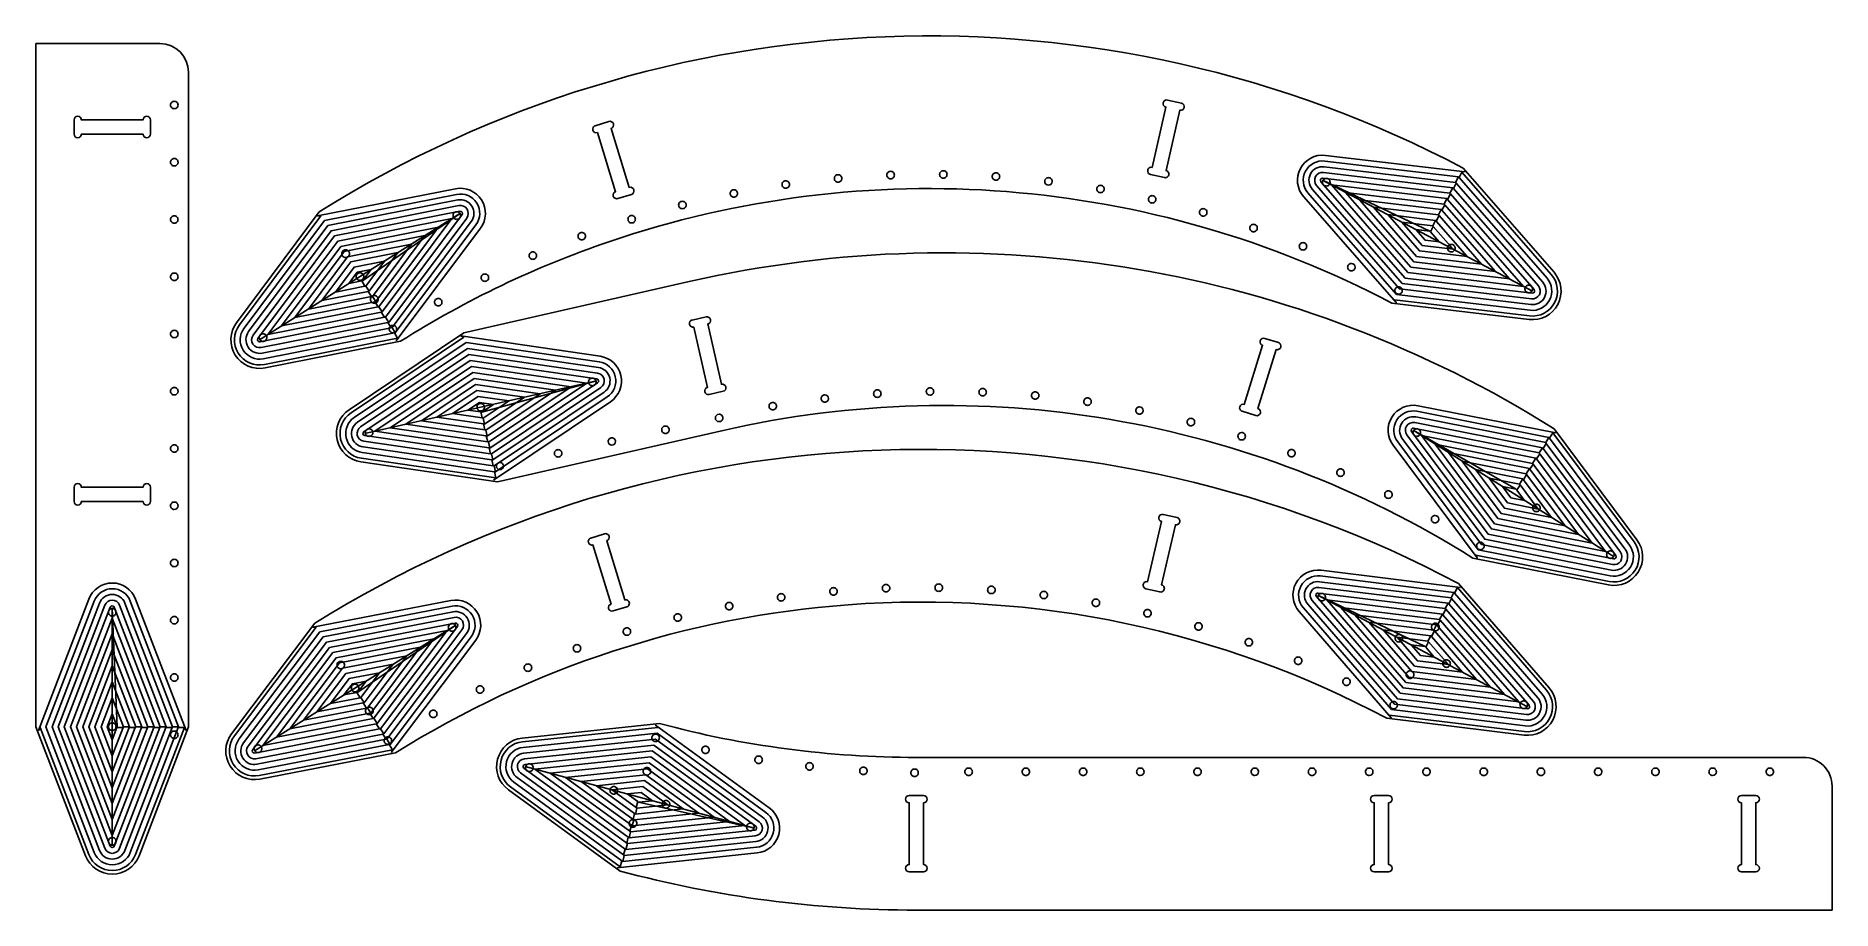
# Model space of a CAD drawing. Extents: x 0.8 to 95, y 1.1 to 46.9.
import ezdxf

# ---------------------------------------------------------------- set-up
doc = ezdxf.new("R2010")
doc.units = 0
for name, color, linetype in [('CUT_HALFWAY_THROUGH', 1, 'CONTINUOUS'), ('LACE_HOLES', 4, 'CONTINUOUS'), ('MARKS_IN_POCKET', 3, 'CONTINUOUS'), ('THROUGH_CUT', 18, 'CONTINUOUS')]:
    doc.layers.add(name, color=color, linetype=linetype)

msp = doc.modelspace()

# ---------------------------------------------------------------- linework, layer by layer
at = {"layer": 'CUT_HALFWAY_THROUGH'}
for points in [[(75.714, 39.811), (68.396, 40.68, 0.686769), (67.253, 38.513), (72.103, 32.964), (72.021, 33.108), (79.091, 32.269, 0.686769), (80.234, 34.436), (75.549, 39.797), (75.399, 39.513), (80.008, 34.239, -0.686769), (79.126, 32.567), (72.121, 33.398), (67.479, 38.71, -0.686769), (68.36, 40.382), (75.366, 39.551), (75.216, 39.266), (68.325, 40.084, 0.686769), (67.705, 38.907), (72.271, 33.683), (79.162, 32.865, 0.686769), (79.782, 34.042), (75.249, 39.229), (75.099, 38.944), (79.556, 33.844, -0.686769), (79.197, 33.163), (72.421, 33.967), (67.93, 39.105, -0.686769), (68.29, 39.786), (75.066, 38.982), (74.916, 38.698), (68.254, 39.488, 0.686769), (68.156, 39.302), (72.571, 34.251), (79.232, 33.461, 0.686769), (79.33, 33.647), (74.949, 38.66), (74.799, 38.376), (78.784, 33.816), (72.721, 34.536), (68.703, 39.133), (74.766, 38.413), (74.616, 38.129), (69.442, 38.743), (72.871, 34.82), (78.045, 34.206), (74.649, 38.091), (74.499, 37.807), (77.306, 34.596), (73.021, 35.104), (70.181, 38.353), (74.466, 37.845), (74.316, 37.56), (70.92, 37.963), (73.171, 35.389), (76.566, 34.986), (74.349, 37.523), (74.199, 37.238), (75.827, 35.376), (73.321, 35.673), (71.66, 37.574), (74.166, 37.276), (74.016, 36.992), (72.399, 37.184), (73.471, 35.957), (75.088, 35.765), (74.049, 36.954), (73.899, 36.67), (74.349, 36.155), (73.621, 36.242), (73.138, 36.794), (73.866, 36.708), (68.241, 39.376), (79.246, 33.573)], [(19.689, 30.955), (24.1, 36.859, 0.686769), (22.795, 38.932), (15.564, 37.507), (15.731, 37.505), (11.469, 31.802, 0.686769), (12.774, 29.728), (19.76, 31.106), (19.588, 31.378), (12.716, 30.023, -0.686769), (11.709, 31.622), (15.932, 37.273), (22.853, 38.638, -0.686769), (23.86, 37.038), (19.637, 31.387), (19.466, 31.659), (23.62, 37.218, 0.686769), (22.911, 38.344), (16.103, 37.001), (11.949, 31.443, 0.686769), (12.658, 30.317), (19.417, 31.65), (19.246, 31.922), (12.6, 30.611, -0.686769), (12.19, 31.263), (16.274, 36.729), (22.969, 38.049, -0.686769), (23.379, 37.398), (19.295, 31.931), (19.124, 32.203), (23.139, 37.577, 0.686769), (23.027, 37.755), (16.445, 36.457), (12.43, 31.083, 0.686769), (12.542, 30.906), (19.075, 32.194), (18.903, 32.466), (12.962, 31.294), (16.617, 36.185), (22.607, 37.366), (18.952, 32.475), (18.781, 32.747), (21.9, 36.921), (16.788, 35.913), (13.669, 31.74), (18.732, 32.738), (18.561, 33.01), (14.376, 32.185), (16.959, 35.641), (21.192, 36.476), (18.61, 33.019), (18.439, 33.291), (20.485, 36.031), (17.13, 35.369), (15.084, 32.63), (18.39, 33.282), (18.218, 33.554), (15.791, 33.075), (17.302, 35.097), (19.778, 35.585), (18.267, 33.563), (18.096, 33.835), (19.071, 35.14), (17.473, 34.825), (16.498, 33.52), (18.047, 33.826), (17.876, 34.098), (17.205, 33.965), (17.644, 34.553), (18.364, 34.695), (17.925, 34.107), (23.049, 37.644), (12.52, 31.016)], [(24.791, 23.666), (30.913, 27.77, 0.686769), (30.37, 30.159), (23.076, 31.216), (23.233, 31.16), (17.319, 27.195, 0.686769), (17.861, 24.806), (24.907, 23.785), (24.836, 24.098), (17.904, 25.103, -0.686769), (17.486, 26.946), (23.345, 30.874), (30.327, 29.862, -0.686769), (30.745, 28.019), (24.886, 24.091), (24.815, 24.405), (30.578, 28.269, 0.686769), (30.284, 29.565), (23.417, 30.56), (17.653, 26.697, 0.686769), (17.947, 25.4), (24.765, 24.412), (24.694, 24.725), (17.99, 25.697, -0.686769), (17.82, 26.448), (23.488, 30.247), (30.241, 29.269, -0.686769), (30.411, 28.518), (24.743, 24.718), (24.672, 25.032), (30.244, 28.767, 0.686769), (30.198, 28.972), (23.559, 29.934), (17.987, 26.198, 0.686769), (18.033, 25.994), (24.623, 25.039), (24.552, 25.352), (18.559, 26.221), (23.63, 29.62), (29.672, 28.745), (24.601, 25.345), (24.53, 25.659), (28.858, 28.56), (23.701, 29.307), (19.374, 26.406), (24.48, 25.666), (24.409, 25.979), (20.188, 26.591), (23.772, 28.993), (28.043, 28.375), (24.459, 25.972), (24.387, 26.285), (27.228, 28.189), (23.844, 28.68), (21.003, 26.776), (24.338, 26.293), (24.267, 26.606), (21.818, 26.961), (23.915, 28.366), (26.413, 28.004), (24.316, 26.599), (24.245, 26.912), (25.598, 27.819), (23.986, 28.053), (22.633, 27.146), (24.196, 26.92), (24.124, 27.233), (23.448, 27.331), (24.057, 27.739), (24.783, 27.634), (24.174, 27.226), (30.182, 28.86), (18.049, 26.105)], [(80.479, 26.136), (73.249, 27.562, 0.686769), (71.943, 25.489), (76.353, 19.585), (76.283, 19.735), (83.268, 18.357, 0.686769), (84.573, 20.43), (80.313, 26.134), (80.141, 25.862), (84.333, 20.25, -0.686769), (83.326, 18.651), (76.405, 20.017), (72.183, 25.669, -0.686769), (73.19, 27.268), (80.111, 25.902), (79.94, 25.63), (73.132, 26.974, 0.686769), (72.424, 25.848), (76.576, 20.289), (83.384, 18.945, 0.686769), (84.093, 20.071), (79.97, 25.59), (79.799, 25.318), (83.852, 19.891, -0.686769), (83.442, 19.24), (76.747, 20.561), (72.664, 26.028, -0.686769), (73.074, 26.679), (79.769, 25.358), (79.598, 25.086), (73.016, 26.385, 0.686769), (72.904, 26.207), (76.919, 20.833), (83.5, 19.534, 0.686769), (83.612, 19.712), (79.627, 25.046), (79.456, 24.774), (83.08, 19.923), (77.09, 21.105), (73.436, 25.996), (79.426, 24.814), (79.255, 24.542), (74.143, 25.551), (77.261, 21.377), (82.373, 20.368), (79.285, 24.502), (79.114, 24.23), (81.666, 20.813), (77.433, 21.649), (74.85, 25.106), (79.084, 24.27), (78.912, 23.998), (75.558, 24.66), (77.604, 21.921), (80.959, 21.259), (78.942, 23.958), (78.771, 23.686), (80.252, 21.704), (77.775, 22.193), (76.265, 24.215), (78.741, 23.726), (78.57, 23.454), (76.972, 23.77), (77.946, 22.465), (79.545, 22.149), (78.6, 23.414), (78.428, 23.142), (78.837, 22.595), (78.118, 22.737), (77.679, 23.324), (78.398, 23.182), (72.994, 26.275), (83.522, 19.644)], [(75.477, 18.042), (68.162, 18.937, 0.686769), (67.011, 16.774), (71.841, 11.207), (71.759, 11.352), (78.827, 10.488, 0.686769), (79.977, 12.651), (75.311, 18.028), (75.16, 17.745), (79.751, 12.454, -0.686769), (78.863, 10.785), (71.861, 11.642), (67.237, 16.97, -0.686769), (68.125, 18.639), (75.127, 17.782), (74.976, 17.499), (68.089, 18.341, 0.686769), (67.464, 17.167), (72.012, 11.926), (78.899, 11.083, 0.686769), (79.524, 12.257), (75.009, 17.461), (74.858, 17.177), (79.297, 12.061, -0.686769), (78.936, 11.381), (72.163, 12.209), (67.691, 17.363, -0.686769), (68.052, 18.043), (74.826, 17.215), (74.675, 16.931), (68.016, 17.745, 0.686769), (67.917, 17.56), (72.314, 12.493), (78.972, 11.679, 0.686769), (79.071, 11.864), (74.707, 16.893), (74.556, 16.61), (78.525, 12.036), (72.465, 12.777), (68.463, 17.388), (74.524, 16.647), (74.373, 16.364), (69.201, 16.996), (72.616, 13.061), (77.787, 12.428), (74.405, 16.326), (74.254, 16.042), (77.049, 12.821), (72.767, 13.345), (69.939, 16.604), (74.222, 16.08), (74.071, 15.796), (70.676, 16.211), (72.917, 13.628), (76.312, 13.213), (74.103, 15.758), (73.952, 15.474), (75.574, 13.606), (73.068, 13.912), (71.414, 15.819), (73.92, 15.512), (73.769, 15.228), (72.152, 15.426), (73.219, 14.196), (74.836, 13.998), (73.802, 15.191), (73.651, 14.907), (74.099, 14.391), (73.37, 14.48), (72.89, 15.034), (73.618, 14.945), (68.002, 17.634), (78.986, 11.79)], [(8.671, 10.551), (6.025, 17.43, 0.686769), (3.575, 17.43), (0.929, 10.551), (1.019, 10.691), (3.575, 4.046, 0.686769), (6.025, 4.046), (8.581, 10.691), (8.26, 10.691), (5.745, 4.154, -0.686769), (3.855, 4.154), (1.322, 10.738), (3.855, 17.322, -0.686769), (5.745, 17.322), (8.278, 10.738), (7.956, 10.738), (5.465, 17.214, 0.686769), (4.135, 17.214), (1.644, 10.738), (4.135, 4.262, 0.686769), (5.465, 4.262), (7.938, 10.691), (7.617, 10.691), (5.185, 4.369, -0.686769), (4.415, 4.369), (1.965, 10.738), (4.415, 17.107, -0.686769), (5.185, 17.107), (7.635, 10.738), (7.313, 10.738), (4.905, 16.999, 0.686769), (4.695, 16.999), (2.287, 10.738), (4.695, 4.477, 0.686769), (4.905, 4.477), (7.295, 10.691), (6.974, 10.691), (4.8, 5.04), (2.608, 10.738), (4.8, 16.436), (6.992, 10.738), (6.67, 10.738), (4.8, 15.601), (2.929, 10.738), (4.8, 5.875), (6.652, 10.691), (6.331, 10.691), (4.8, 6.711), (3.251, 10.738), (4.8, 14.765), (6.349, 10.738), (6.028, 10.738), (4.8, 13.93), (3.572, 10.738), (4.8, 7.546), (6.01, 10.691), (5.688, 10.691), (4.8, 8.382), (3.894, 10.738), (4.8, 13.094), (5.706, 10.738), (5.385, 10.738), (4.8, 12.258), (4.215, 10.738), (4.8, 9.218), (5.367, 10.691), (5.045, 10.691), (4.8, 10.053), (4.537, 10.738), (4.8, 11.423), (5.063, 10.738), (4.8, 16.959), (4.8, 4.517)], [(19.42, 9.385), (23.852, 15.273, 0.686769), (22.554, 17.351), (15.319, 15.951), (15.485, 15.949), (11.203, 10.261, 0.686769), (12.501, 8.183), (19.491, 9.535), (19.321, 9.808), (12.444, 8.477, -0.686769), (11.443, 10.08), (15.685, 15.716), (22.611, 17.057, -0.686769), (23.613, 15.454), (19.37, 9.817), (19.2, 10.09), (23.373, 15.634, 0.686769), (22.668, 16.762), (15.856, 15.444), (11.683, 9.9, 0.686769), (12.387, 8.772), (19.151, 10.081), (18.98, 10.353), (12.33, 9.066, -0.686769), (11.922, 9.719), (16.026, 15.171), (22.725, 16.468, -0.686769), (23.133, 15.815), (19.03, 10.363), (18.859, 10.635), (22.893, 15.995, 0.686769), (22.782, 16.173), (16.196, 14.899), (12.162, 9.539, 0.686769), (12.273, 9.361), (18.81, 10.626), (18.64, 10.898), (12.695, 9.748), (16.366, 14.626), (22.361, 15.786), (18.689, 10.908), (18.519, 11.181), (21.652, 15.343), (16.537, 14.353), (13.403, 10.191), (18.47, 11.171), (18.299, 11.444), (14.112, 10.633), (16.707, 14.081), (20.943, 14.901), (18.348, 11.453), (18.178, 11.726), (20.235, 14.458), (16.877, 13.808), (14.821, 11.076), (18.129, 11.716), (17.959, 11.989), (15.53, 11.519), (17.048, 13.536), (19.526, 14.015), (18.008, 11.998), (17.838, 12.271), (18.817, 13.572), (17.218, 13.263), (16.238, 11.962), (17.788, 12.261), (17.618, 12.534), (16.947, 12.404), (17.388, 12.99), (18.108, 13.13), (17.667, 12.544), (22.804, 16.063), (12.252, 9.471)], [(31.275, 3.35), (38.604, 4.125, 0.686769), (39.238, 6.492), (33.279, 10.828), (33.391, 10.705), (26.311, 9.957, 0.686769), (25.676, 7.59), (31.433, 3.401), (31.516, 3.711), (25.853, 7.833, -0.686769), (26.342, 9.658), (33.357, 10.4), (39.061, 6.249, -0.686769), (38.572, 4.423), (31.557, 3.682), (31.64, 3.992), (38.54, 4.722, 0.686769), (38.885, 6.006), (33.274, 10.089), (26.374, 9.36, 0.686769), (26.029, 8.075), (31.599, 4.022), (31.683, 4.332), (26.206, 8.318, -0.686769), (26.405, 9.062), (33.191, 9.779), (38.708, 5.764, -0.686769), (38.509, 5.02), (31.723, 4.303), (31.806, 4.613), (38.477, 5.318, 0.686769), (38.532, 5.521), (33.108, 9.469), (26.437, 8.763, 0.686769), (26.382, 8.56), (31.766, 4.643), (31.849, 4.953), (26.953, 8.516), (33.025, 9.158), (37.961, 5.566), (31.89, 4.924), (31.973, 5.234), (37.154, 5.782), (32.941, 8.848), (27.76, 8.3), (31.932, 5.264), (32.016, 5.574), (28.567, 8.084), (32.858, 8.537), (36.347, 5.998), (32.056, 5.545), (32.139, 5.855), (35.54, 6.215), (32.775, 8.227), (29.374, 7.867), (32.099, 5.884), (32.182, 6.195), (30.181, 7.651), (32.692, 7.916), (34.733, 6.431), (32.222, 6.165), (32.306, 6.476), (33.926, 6.647), (32.608, 7.606), (30.989, 7.434), (32.265, 6.505), (32.348, 6.816), (31.796, 7.218), (32.525, 7.295), (33.118, 6.864), (32.389, 6.786), (38.466, 5.43), (26.449, 8.651)]]:
    msp.add_lwpolyline(points, format="xyb", dxfattribs=at)
at = {"layer": 'LACE_HOLES'}
for points in [[(8.053, 43.515, 0.414214), (7.858, 43.32, 0.414214), (8.053, 43.125, 0.414214), (8.248, 43.32, 0.414214)], [(8.053, 40.515, 0.414214), (7.858, 40.32, 0.414214), (8.053, 40.126, 0.414214), (8.247, 40.32, 0.414214)], [(42.846, 39.669, 0.414214), (42.651, 39.474, 0.414214), (42.846, 39.279, 0.414214), (43.041, 39.474, 0.414214)], [(45.602, 39.846, 0.414214), (45.407, 39.651, 0.414214), (45.602, 39.456, 0.414214), (45.797, 39.651, 0.414214)], [(48.363, 39.879, 0.414214), (48.169, 39.685, 0.414214), (48.363, 39.49, 0.414214), (48.558, 39.685, 0.414214)], [(51.123, 39.769, 0.414214), (50.928, 39.574, 0.414214), (51.123, 39.379, 0.414214), (51.318, 39.574, 0.414214)], [(37.38, 38.882, 0.414214), (37.185, 38.687, 0.414214), (37.38, 38.492, 0.414214), (37.575, 38.687, 0.414214)], [(40.103, 39.347, 0.414214), (39.908, 39.152, 0.414214), (40.103, 38.957, 0.414214), (40.298, 39.152, 0.414214)], [(53.873, 39.513, 0.414214), (53.679, 39.318, 0.414214), (53.873, 39.124, 0.414214), (54.067, 39.318, 0.414214)], [(56.606, 39.114, 0.414214), (56.411, 38.919, 0.414214), (56.606, 38.724, 0.414214), (56.801, 38.919, 0.414214)], [(34.686, 38.275, 0.414214), (34.491, 38.08, 0.414214), (34.686, 37.885, 0.414214), (34.881, 38.08, 0.414214)], [(59.314, 38.573, 0.414214), (59.119, 38.378, 0.414214), (59.314, 38.183, 0.414214), (59.509, 38.378, 0.414214)], [(61.99, 37.89, 0.414214), (61.795, 37.695, 0.414214), (61.99, 37.5, 0.414214), (62.185, 37.695, 0.414214)], [(8.053, 37.515, 0.414214), (7.858, 37.32, 0.414214), (8.053, 37.125, 0.414214), (8.248, 37.32, 0.414214)], [(32.027, 37.528, 0.414214), (31.832, 37.333, 0.414214), (32.027, 37.138, 0.414214), (32.222, 37.333, 0.414214)], [(64.627, 37.069, 0.414214), (64.432, 36.874, 0.414214), (64.627, 36.679, 0.414214), (64.822, 36.874, 0.414214)], [(29.411, 36.642, 0.414214), (29.216, 36.447, 0.414214), (29.411, 36.252, 0.414214), (29.606, 36.447, 0.414214)], [(67.217, 36.11, 0.414214), (67.022, 35.915, 0.414214), (67.217, 35.72, 0.414214), (67.412, 35.915, 0.414214)], [(26.845, 35.622, 0.414214), (26.65, 35.427, 0.414214), (26.845, 35.232, 0.414214), (27.04, 35.427, 0.414214)], [(69.754, 35.017, 0.414214), (69.559, 34.823, 0.414214), (69.754, 34.628, 0.414214), (69.948, 34.823, 0.414214)], [(8.053, 34.515, 0.414214), (7.858, 34.32, 0.414214), (8.053, 34.125, 0.414214), (8.248, 34.32, 0.414214)], [(24.336, 34.468, 0.414214), (24.141, 34.273, 0.414214), (24.336, 34.078, 0.414214), (24.531, 34.273, 0.414214)], [(21.89, 33.184, 0.414214), (21.695, 32.989, 0.414214), (21.89, 32.794, 0.414214), (22.085, 32.989, 0.414214)], [(72.229, 33.794, 0.414214), (72.034, 33.599, 0.414214), (72.229, 33.404, 0.414214), (72.424, 33.599, 0.414214)], [(8.053, 31.515, 0.414214), (7.858, 31.32, 0.414214), (8.053, 31.125, 0.414214), (8.248, 31.32, 0.414214)], [(19.515, 31.774, 0.414214), (19.32, 31.579, 0.414214), (19.515, 31.384, 0.414214), (19.71, 31.579, 0.414214)], [(8.053, 28.515, 0.414214), (7.858, 28.32, 0.414214), (8.053, 28.126, 0.414214), (8.247, 28.32, 0.414214)], [(44.905, 28.39, 0.414214), (44.71, 28.195, 0.414214), (44.905, 28, 0.414214), (45.1, 28.195, 0.414214)], [(47.664, 28.502, 0.414214), (47.47, 28.307, 0.414214), (47.664, 28.113, 0.414214), (47.859, 28.307, 0.414214)], [(50.426, 28.47, 0.414214), (50.231, 28.275, 0.414214), (50.426, 28.08, 0.414214), (50.621, 28.275, 0.414214)], [(53.182, 28.293, 0.414214), (52.987, 28.098, 0.414214), (53.182, 27.903, 0.414214), (53.377, 28.098, 0.414214)], [(39.422, 27.734, 0.414214), (39.227, 27.539, 0.414214), (39.422, 27.344, 0.414214), (39.617, 27.539, 0.414214)], [(42.155, 28.133, 0.414214), (41.96, 27.939, 0.414214), (42.155, 27.744, 0.414214), (42.349, 27.939, 0.414214)], [(55.925, 27.972, 0.414214), (55.73, 27.777, 0.414214), (55.925, 27.582, 0.414214), (56.12, 27.777, 0.414214)], [(58.648, 27.507, 0.414214), (58.453, 27.313, 0.414214), (58.648, 27.118, 0.414214), (58.842, 27.313, 0.414214)], [(33.797, 26.498, 0.414214), (33.602, 26.303, 0.414214), (33.797, 26.108, 0.414214), (33.992, 26.303, 0.414214)], [(36.609, 27.115, 0.414214), (36.415, 26.921, 0.414214), (36.609, 26.727, 0.414214), (36.804, 26.921, 0.414214)], [(61.342, 26.902, 0.414214), (61.147, 26.707, 0.414214), (61.342, 26.512, 0.414214), (61.537, 26.707, 0.414214)], [(8.053, 25.515, 0.414214), (7.858, 25.32, 0.414214), (8.053, 25.125, 0.414214), (8.248, 25.32, 0.414214)], [(30.984, 25.88, 0.414214), (30.79, 25.685, 0.414214), (30.984, 25.491, 0.414214), (31.178, 25.685, 0.414214)], [(64.001, 26.155, 0.414214), (63.807, 25.961, 0.414214), (64.001, 25.766, 0.414214), (64.196, 25.961, 0.414214)], [(25.124, 24.588, 0.414214), (24.934, 24.398, 0.414214), (25.124, 24.208, 0.414214), (25.314, 24.398, 0.414214)], [(28.171, 25.262, 0.414214), (27.976, 25.067, 0.414214), (28.171, 24.872, 0.414214), (28.366, 25.067, 0.414214)], [(66.618, 25.271, 0.414214), (66.423, 25.076, 0.414214), (66.618, 24.881, 0.414214), (66.813, 25.076, 0.414214)], [(69.184, 24.251, 0.414214), (68.989, 24.056, 0.414214), (69.184, 23.861, 0.414214), (69.379, 24.056, 0.414214)], [(71.694, 23.098, 0.414214), (71.499, 22.903, 0.414214), (71.694, 22.708, 0.414214), (71.889, 22.903, 0.414214)], [(8.053, 22.515, 0.414214), (7.858, 22.32, 0.414214), (8.053, 22.126, 0.414214), (8.247, 22.32, 0.414214)], [(74.14, 21.815, 0.414214), (73.945, 21.621, 0.414214), (74.14, 21.426, 0.414214), (74.334, 21.621, 0.414214)], [(76.515, 20.407, 0.414214), (76.32, 20.212, 0.414214), (76.515, 20.017, 0.414214), (76.71, 20.212, 0.414214)], [(8.053, 19.515, 0.414214), (7.858, 19.32, 0.414214), (8.053, 19.125, 0.414214), (8.248, 19.32, 0.414214)], [(42.605, 18.028, 0.414214), (42.41, 17.833, 0.414214), (42.605, 17.638, 0.414214), (42.8, 17.833, 0.414214)], [(45.361, 18.198, 0.414214), (45.166, 18.003, 0.414214), (45.361, 17.808, 0.414214), (45.556, 18.003, 0.414214)], [(48.123, 18.223, 0.414214), (47.928, 18.028, 0.414214), (48.123, 17.833, 0.414214), (48.318, 18.028, 0.414214)], [(50.882, 18.103, 0.414214), (50.687, 17.908, 0.414214), (50.882, 17.713, 0.414214), (51.077, 17.908, 0.414214)], [(37.137, 17.258, 0.414214), (36.942, 17.063, 0.414214), (37.137, 16.868, 0.414214), (37.332, 17.063, 0.414214)], [(39.861, 17.715, 0.414214), (39.666, 17.52, 0.414214), (39.861, 17.325, 0.414214), (40.056, 17.52, 0.414214)], [(53.631, 17.839, 0.414214), (53.436, 17.644, 0.414214), (53.631, 17.449, 0.414214), (53.826, 17.644, 0.414214)], [(56.363, 17.432, 0.414214), (56.168, 17.237, 0.414214), (56.363, 17.042, 0.414214), (56.558, 17.237, 0.414214)], [(8.053, 16.515, 0.414214), (7.858, 16.32, 0.414214), (8.053, 16.126, 0.414214), (8.247, 16.32, 0.414214)], [(34.441, 16.66, 0.414214), (34.246, 16.465, 0.414214), (34.441, 16.27, 0.414214), (34.636, 16.465, 0.414214)], [(59.069, 16.882, 0.414214), (58.874, 16.687, 0.414214), (59.069, 16.492, 0.414214), (59.264, 16.687, 0.414214)], [(61.743, 16.192, 0.414214), (61.548, 15.997, 0.414214), (61.743, 15.802, 0.414214), (61.938, 15.997, 0.414214)], [(31.779, 15.921, 0.414214), (31.584, 15.726, 0.414214), (31.779, 15.531, 0.414214), (31.974, 15.726, 0.414214)], [(64.378, 15.362, 0.414214), (64.183, 15.167, 0.414214), (64.378, 14.972, 0.414214), (64.573, 15.167, 0.414214)], [(29.161, 15.043, 0.414214), (28.966, 14.848, 0.414214), (29.161, 14.653, 0.414214), (29.356, 14.848, 0.414214)], [(66.965, 14.395, 0.414214), (66.77, 14.2, 0.414214), (66.965, 14.005, 0.414214), (67.16, 14.2, 0.414214)], [(8.053, 13.515, 0.414214), (7.858, 13.32, 0.414214), (8.053, 13.125, 0.414214), (8.248, 13.32, 0.414214)], [(26.591, 14.03, 0.414214), (26.396, 13.835, 0.414214), (26.591, 13.64, 0.414214), (26.786, 13.835, 0.414214)], [(69.498, 13.295, 0.414214), (69.303, 13.1, 0.414214), (69.498, 12.905, 0.414214), (69.693, 13.1, 0.414214)], [(24.079, 12.884, 0.414214), (23.884, 12.689, 0.414214), (24.079, 12.494, 0.414214), (24.274, 12.689, 0.414214)], [(21.629, 11.608, 0.414214), (21.434, 11.413, 0.414214), (21.629, 11.218, 0.414214), (21.824, 11.413, 0.414214)], [(71.97, 12.063, 0.414214), (71.775, 11.868, 0.414214), (71.97, 11.673, 0.414214), (72.165, 11.868, 0.414214)], [(8.053, 10.515, 0.414214), (7.858, 10.32, 0.414214), (8.053, 10.125, 0.414214), (8.248, 10.32, 0.414214)], [(19.25, 10.206, 0.414214), (19.055, 10.011, 0.414214), (19.25, 9.816, 0.414214), (19.445, 10.011, 0.414214)], [(33.283, 10.355, 0.414214), (33.088, 10.16, 0.414214), (33.283, 9.965, 0.414214), (33.478, 10.16, 0.414214)], [(35.899, 9.725, 0.414214), (35.704, 9.53, 0.414214), (35.899, 9.335, 0.414214), (36.094, 9.53, 0.414214)], [(38.683, 9.204, 0.414214), (38.488, 9.009, 0.414214), (38.683, 8.814, 0.414214), (38.878, 9.009, 0.414214)], [(41.352, 8.858, 0.414214), (41.157, 8.663, 0.414214), (41.352, 8.468, 0.414214), (41.547, 8.663, 0.414214)], [(44.174, 8.623, 0.414214), (43.979, 8.428, 0.414214), (44.174, 8.233, 0.414214), (44.369, 8.428, 0.414214)], [(46.859, 8.523, 0.414214), (46.664, 8.328, 0.414214), (46.859, 8.133, 0.414214), (47.054, 8.328, 0.414214)], [(49.691, 8.576, 0.414214), (49.496, 8.381, 0.414214), (49.691, 8.186, 0.414214), (49.886, 8.381, 0.414214)], [(52.691, 8.576, 0.414214), (52.496, 8.381, 0.414214), (52.691, 8.186, 0.414214), (52.886, 8.381, 0.414214)], [(55.691, 8.576, 0.414214), (55.496, 8.381, 0.414214), (55.691, 8.186, 0.414214), (55.886, 8.381, 0.414214)], [(58.691, 8.576, 0.414214), (58.496, 8.381, 0.414214), (58.691, 8.187, 0.414214), (58.885, 8.381, 0.414214)], [(61.691, 8.576, 0.414214), (61.496, 8.381, 0.414214), (61.691, 8.186, 0.414214), (61.886, 8.381, 0.414214)], [(64.691, 8.576, 0.414214), (64.496, 8.381, 0.414214), (64.691, 8.187, 0.414214), (64.885, 8.381, 0.414214)], [(67.691, 8.576, 0.414214), (67.496, 8.381, 0.414214), (67.691, 8.186, 0.414214), (67.886, 8.381, 0.414214)], [(70.691, 8.576, 0.414214), (70.496, 8.381, 0.414214), (70.691, 8.187, 0.414214), (70.885, 8.381, 0.414214)], [(73.691, 8.576, 0.414214), (73.496, 8.381, 0.414214), (73.691, 8.186, 0.414214), (73.886, 8.381, 0.414214)], [(76.691, 8.576, 0.414214), (76.496, 8.381, 0.414214), (76.691, 8.186, 0.414214), (76.886, 8.381, 0.414214)], [(79.691, 8.576, 0.414214), (79.496, 8.381, 0.414214), (79.691, 8.186, 0.414214), (79.886, 8.381, 0.414214)], [(82.691, 8.576, 0.414214), (82.496, 8.381, 0.414214), (82.691, 8.187, 0.414214), (82.885, 8.381, 0.414214)], [(85.691, 8.576, 0.414214), (85.496, 8.381, 0.414214), (85.691, 8.186, 0.414214), (85.886, 8.381, 0.414214)], [(88.691, 8.576, 0.414214), (88.496, 8.381, 0.414214), (88.691, 8.187, 0.414214), (88.885, 8.381, 0.414214)], [(91.691, 8.576, 0.414214), (91.496, 8.381, 0.414214), (91.691, 8.186, 0.414214), (91.886, 8.381, 0.414214)]]:
    msp.add_lwpolyline(points, format="xyb", close=True, dxfattribs=at)
at = {"layer": 'MARKS_IN_POCKET'}
for points in [[(74.991, 36.019, 0.414214), (74.791, 35.819, 0.414214), (74.991, 35.619, 0.414214), (75.191, 35.819, 0.414214)], [(17.033, 35.73, 0.414214), (16.833, 35.53, 0.414214), (17.033, 35.33, 0.414214), (17.233, 35.53, 0.414214)], [(17.786, 34.532, 0.414214), (17.586, 34.332, 0.414214), (17.786, 34.132, 0.414214), (17.986, 34.332, 0.414214)], [(18.539, 33.335, 0.414214), (18.339, 33.135, 0.414214), (18.539, 32.935, 0.414214), (18.739, 33.135, 0.414214)], [(24.118, 27.684, 0.414214), (23.918, 27.484, 0.414214), (24.118, 27.284, 0.414214), (24.318, 27.484, 0.414214)], [(79.454, 22.409, 0.414214), (79.254, 22.209, 0.414214), (79.454, 22.009, 0.414214), (79.654, 22.209, 0.414214)], [(74.156, 16.163, 0.414214), (73.956, 15.963, 0.414214), (74.156, 15.763, 0.414214), (74.356, 15.963, 0.414214)], [(72.244, 15.578, 0.414214), (72.044, 15.378, 0.414214), (72.244, 15.178, 0.414214), (72.444, 15.378, 0.414214)], [(16.781, 14.169, 0.414214), (16.581, 13.969, 0.414214), (16.781, 13.769, 0.414214), (16.981, 13.969, 0.414214)], [(74.741, 14.251, 0.414214), (74.541, 14.051, 0.414214), (74.741, 13.851, 0.414214), (74.941, 14.051, 0.414214)], [(72.829, 13.665, 0.414214), (72.629, 13.465, 0.414214), (72.829, 13.265, 0.414214), (73.029, 13.465, 0.414214)], [(17.529, 12.969, 0.414214), (17.329, 12.769, 0.414214), (17.529, 12.569, 0.414214), (17.729, 12.769, 0.414214)], [(18.278, 11.769, 0.414214), (18.078, 11.569, 0.414214), (18.278, 11.369, 0.414214), (18.478, 11.569, 0.414214)], [(4.798, 10.943, 0.414214), (4.598, 10.743, 0.414214), (4.798, 10.543, 0.414214), (4.998, 10.743, 0.414214)], [(32.825, 8.606, 0.414214), (32.625, 8.406, 0.414214), (32.825, 8.206, 0.414214), (33.025, 8.406, 0.414214)], [(31.093, 7.605, 0.414214), (30.893, 7.405, 0.414214), (31.093, 7.205, 0.414214), (31.293, 7.405, 0.414214)], [(33.825, 6.874, 0.414214), (33.625, 6.674, 0.414214), (33.825, 6.474, 0.414214), (34.025, 6.674, 0.414214)], [(32.094, 5.873, 0.414214), (31.894, 5.673, 0.414214), (32.094, 5.473, 0.414214), (32.294, 5.673, 0.414214)]]:
    msp.add_lwpolyline(points, format="xyb", close=True, dxfattribs=at)
at = {"layer": 'THROUGH_CUT'}
for points in [[(0.799, 10.736), (3.404, 3.978, 0.686769), (6.204, 3.98), (8.799, 10.741), (8.799, 36.274), (8.799, 45.042, 0.414211), (7.299, 46.542), (0.799, 46.542)], [(15.653, 37.715), (11.319, 31.914, 0.686769), (12.81, 29.544), (19.916, 30.945, -0.058301), (30.823, 36.152, -0.206403), (71.877, 32.936), (79.069, 32.083, 0.686769), (80.375, 34.56), (75.609, 40.013, 0.267934)], [(60.845, 43.414), (60.114, 43.582, 0.414214), (59.887, 43.439, 0.414214), (60.029, 43.211), (59.305, 40.053, 0.414214), (59.078, 39.91, 0.414214), (59.221, 39.683), (59.952, 39.515, 1), (60.037, 39.886), (60.761, 43.044, 0.414214), (60.988, 43.186, 0.414214)], [(2.799, 42.542), (2.799, 41.792, 0.414214), (2.989, 41.602, 0.414214), (3.179, 41.792), (6.419, 41.792, 0.414214), (6.609, 41.602, 0.414214), (6.799, 41.792), (6.799, 42.542, 1), (6.419, 42.542), (3.179, 42.542, 1)], [(30.833, 42.459), (30.117, 42.237, 0.414214), (29.992, 42, 0.414214), (30.229, 41.874), (31.187, 38.779, 0.414214), (31.062, 38.542, 0.414214), (31.299, 38.416), (32.016, 38.638, 0.414214), (32.141, 38.876, 0.414214), (31.903, 39.001), (30.946, 42.096, 0.414214), (31.071, 42.334, 0.414214)], [(68.43, 39.474, 0.414214), (68.236, 39.267, 0.414214), (68.442, 39.074, 0.414214), (68.636, 39.28, 0.414214)], [(22.855, 37.727, 0.414214), (22.662, 37.521, 0.414214), (22.868, 37.327, 0.414214), (23.062, 37.533, 0.414214)], [(23.23, 31.383), (35.049, 34.067, -0.199276), (80.39, 26.344), (84.724, 20.542, -0.686769), (83.231, 18.173), (76.126, 19.575, 0.199276), (36.826, 26.267), (25.001, 23.582), (17.834, 24.62, -0.686769), (17.214, 27.351)], [(79.044, 33.876, 0.414214), (78.851, 33.669, 0.414214), (79.057, 33.476, 0.414214), (79.25, 33.682, 0.414214)], [(35.934, 32.218), (35.202, 32.052, 0.414214), (35.059, 31.824, 0.414214), (35.286, 31.681), (36.004, 28.521, 0.414214), (35.861, 28.294, 0.414214), (36.088, 28.151), (36.82, 28.317, 1), (36.735, 28.688), (36.018, 31.847, 0.414214), (36.161, 32.074, 0.414214)], [(12.701, 31.333, 0.414214), (12.507, 31.127, 0.414214), (12.713, 30.933, 0.414214), (12.907, 31.14, 0.414214)], [(65.927, 30.869), (65.21, 31.091, 0.414214), (64.973, 30.966, 0.414214), (65.098, 30.728), (64.14, 27.633, 0.414214), (63.902, 27.507, 0.414214), (64.028, 27.27), (64.744, 27.048, 1), (64.856, 27.411), (65.814, 30.506, 0.414214), (66.052, 30.631, 0.414214)], [(29.967, 29.011, 0.414214), (29.767, 28.811, 0.414214), (29.967, 28.611, 0.414214), (30.167, 28.811, 0.414214)], [(18.264, 26.354, 0.414214), (18.064, 26.154, 0.414214), (18.264, 25.954, 0.414214), (18.464, 26.154, 0.414214)], [(73.181, 26.357, 0.414214), (72.981, 26.157, 0.414214), (73.181, 25.957, 0.414214), (73.381, 26.157, 0.414214)], [(15.414, 16.161), (11.053, 10.373, 0.686769), (12.537, 7.999), (19.647, 9.374, -0.121765), (43.368, 17.13, -0.141566), (71.615, 11.181), (78.804, 10.301, 0.686769), (80.119, 12.773), (75.372, 18.244, 0.267952)], [(2.799, 23.292), (2.799, 22.542, 0.414214), (2.989, 22.352, 0.414214), (3.179, 22.542), (6.419, 22.542, 1), (6.799, 22.542), (6.799, 23.292, 1), (6.419, 23.292), (3.179, 23.292, 1)], [(60.617, 21.699), (59.886, 21.867, 0.414214), (59.658, 21.725, 0.414214), (59.801, 21.497), (59.072, 18.34, 0.414214), (58.844, 18.198, 0.414214), (58.986, 17.97), (59.717, 17.801, 1), (59.803, 18.171), (60.531, 21.328, 0.414214), (60.759, 21.471, 0.414214)], [(30.606, 20.85), (29.888, 20.63, 0.414214), (29.762, 20.393, 0.414214), (29.999, 20.267), (30.946, 17.168, 0.414214), (30.82, 16.931, 0.414214), (31.057, 16.805), (31.774, 17.024, 1), (31.663, 17.387), (30.717, 20.486, 0.414214), (30.843, 20.723, 0.414214)], [(83.335, 19.962, 0.414214), (83.135, 19.762, 0.414214), (83.335, 19.562, 0.414214), (83.535, 19.762, 0.414214)], [(68.213, 17.729, 0.414214), (67.997, 17.547, 0.414214), (68.18, 17.331, 0.414214), (68.396, 17.513, 0.414214)], [(4.8, 16.538, 0.414214), (5, 16.738, 0.414214), (4.8, 16.938, 0.414214), (4.6, 16.738, 0.414214)], [(22.633, 16.145, 0.414214), (22.417, 15.962, 0.414214), (22.6, 15.746, 0.414214), (22.816, 15.929, 0.414214)], [(78.808, 12.094, 0.414214), (78.592, 11.911, 0.414214), (78.775, 11.695, 0.414214), (78.991, 11.878, 0.414214)], [(31.422, 3.177, 0.065546), (46.952, 1.133), (94.951, 1.133), (94.951, 7.633, 0.414214), (93.451, 9.133), (84.668, 9.133), (46.952, 9.133, -0.065546), (33.493, 10.905), (26.291, 10.143, 0.686769), (25.566, 7.439)], [(12.456, 9.788, 0.414214), (12.24, 9.605, 0.414214), (12.422, 9.389, 0.414214), (12.638, 9.572, 0.414214)], [(26.662, 8.794, 0.414214), (26.462, 8.594, 0.414214), (26.662, 8.394, 0.414214), (26.862, 8.594, 0.414214)], [(47.326, 7.133), (46.576, 7.133, 0.414214), (46.386, 6.943, 0.414214), (46.576, 6.753), (46.576, 3.513, 0.414214), (46.386, 3.323, 0.414214), (46.576, 3.133), (47.326, 3.133, 1), (47.326, 3.513), (47.326, 6.753, 0.414214), (47.516, 6.943, 0.414214)], [(71.701, 7.133), (70.951, 7.133, 1), (70.951, 6.753), (70.951, 3.513, 0.414214), (70.761, 3.323, 0.414214), (70.951, 3.133), (71.701, 3.133, 1), (71.701, 3.513), (71.701, 6.753, 0.414214), (71.891, 6.943, 0.414214)], [(90.951, 7.133), (90.201, 7.133, 1), (90.201, 6.753), (90.201, 3.513, 0.414214), (90.011, 3.323, 0.414214), (90.201, 3.133), (90.951, 3.133, 1), (90.951, 3.513), (90.951, 6.753, 0.414214), (91.141, 6.943, 0.414214)], [(38.253, 5.688, 0.414214), (38.053, 5.488, 0.414214), (38.253, 5.288, 0.414214), (38.453, 5.488, 0.414214)], [(4.8, 4.538, 0.414214), (5, 4.738, 0.414214), (4.8, 4.938, 0.414214), (4.6, 4.738, 0.414214)]]:
    msp.add_lwpolyline(points, format="xyb", close=True, dxfattribs=at)

doc.saveas('drawing.dxf')
